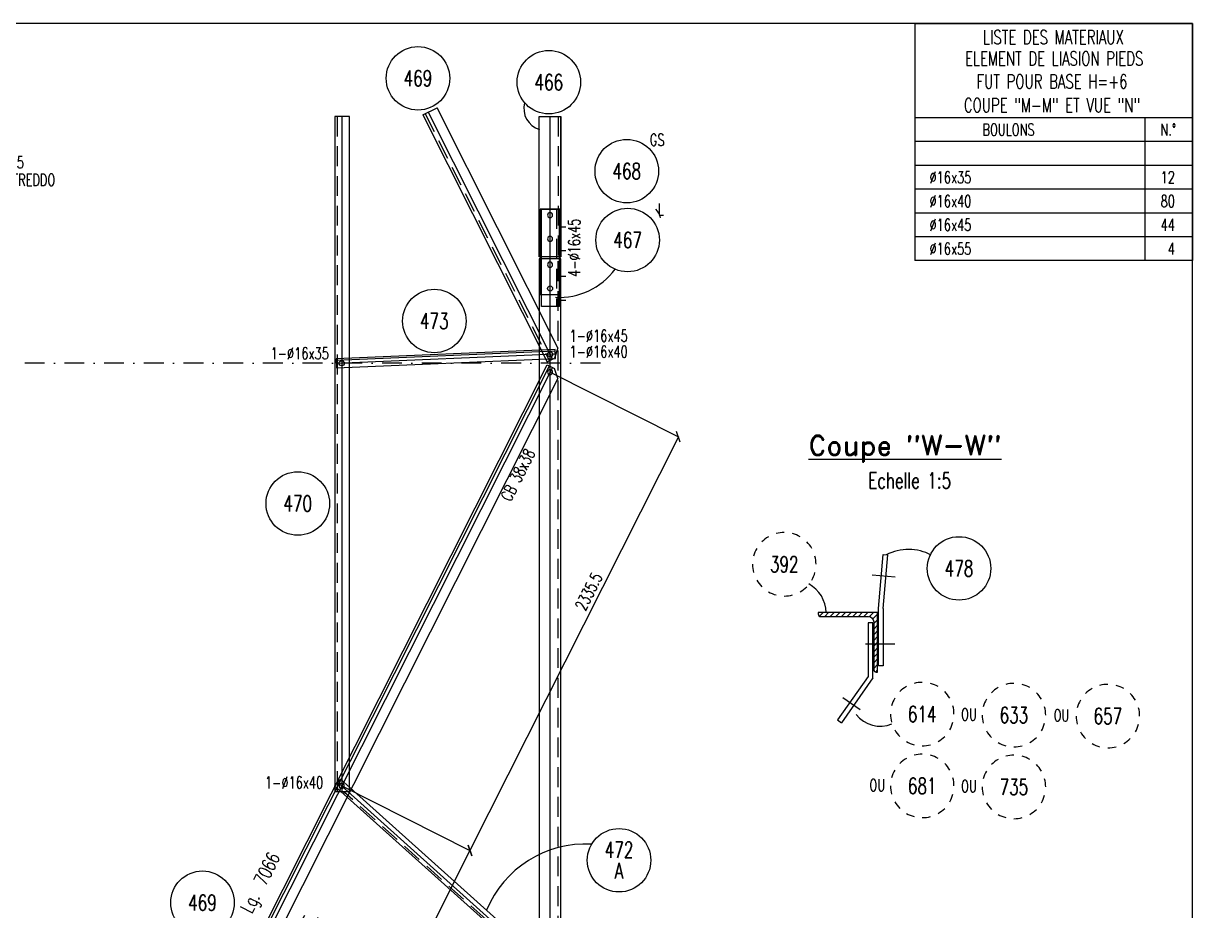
# Model space of a CAD drawing. Extents: x 554281 to 570501, y -61245 to -49765.
# Drawn here: x 564608 to 570501, y -54238 to -49765 of the extents above; entities that cross this region are included whole.
import ezdxf
from ezdxf.enums import TextEntityAlignment as Align

# ---------------------------------------------------------------- set-up
doc = ezdxf.new("R2010")
doc.units = 0
doc.header["$LTSCALE"] = 200
doc.header["$MEASUREMENT"] = 0
doc.linetypes.add('DASHDOT', pattern=[1, 0.5, -0.25, 0, -0.25])
doc.linetypes.add('DASHED', pattern=[0.75, 0.5, -0.25])
doc.layers.get('0').update_dxf_attribs({"linetype": 'CONTINUOUS'})
for name, color, linetype in [('ASSI', 6, 'CONTINUOUS'), ('BOLLINI_1', 7, 'CONTINUOUS'), ('BOLLINI_5', 7, 'CONTINUOUS'), ('FORI', 2, 'CONTINUOUS'), ('LINEA_ANG', 2, 'CONTINUOUS'), ('LINEE_PIASTRE', 2, 'CONTINUOUS'), ('LM', 7, 'CONTINUOUS'), ('LP', 3, 'CONTINUOUS'), ('LS', 7, 'CONTINUOUS'), ('MZ', 6, 'DASHDOT'), ('PIASTRE', 5, 'CONTINUOUS'), ('PIEGA_F_492_50', 7, 'CONTINUOUS'), ('QT_MPR', 7, 'CONTINUOUS'), ('TRAT-Y', 7, 'DASHED')]:
    doc.layers.add(name, color=color, linetype=linetype)
doc.styles.add('QUOTE', font='ROMANS8.SHX', dxfattribs={"width": 0.7})
doc.styles.add('RD', font='ROMAND8.SHX', dxfattribs={"width": 0.7})
doc.styles.add('RQL', font='ROMANS8.SHX', dxfattribs={"width": 0.7})
doc.styles.add('RS', font='ROMANS8.shx', dxfattribs={"width": 0.7})
doc.styles.get("Standard").update_dxf_attribs({"font": 'ROMANS8.SHX', "width": 0.7})
doc.dimstyles.new('TRATTO', dxfattribs={"dimscale": 0, "dimtxt": 60, "dimasz": 40, "dimexe": 0, "dimexo": 0, "dimgap": 5, "dimtad": 1, "dimrnd": 0.5, "dimdsep": 46, "dimtxsty": 'RS', "dimblk1": 'OBLIQUE', "dimblk2": 'OBLIQUE', "dimsah": 1, "dimcen": 0.09, "dimclrd": 2, "dimclre": 2, "dimclrt": 7, "dimadec": 0, "dimazin": 0, "dimtfac": 1, "dimtix": 1, "dimtmove": 2, "dimatfit": 3, "dimfxl": 1, "dimtolj": 1, "dimtzin": 0, "dimarcsym": 0})

# ---------------------------------------------------------------- blocks, each defined once
blk = doc.blocks.new('16')
blk.add_circle((0, 0), 1)
blk = doc.blocks.new('ASSE98')
blk.add_line((0, 0), (1, 0))
at = {"color": 7, "style": 'QUOTE', "width": 0.5, "flags": 1}
for tag, p in [('TI', (1.38308, 6.82731)), ('DI_S', (1.38308, 6.42178)), ('D_S', (1.38308, 6.02092)), ('E_S', (1.38308, 5.68065)), ('NFORI', (1.36454, 5.29792)), ('ALAR', (1.36349, 4.93246)), ('FAM', (1.3775, 4.54645)), ('ALA', (1.38308, 4.19257)), ('DISP2', (1.38308, 3.84971)), ('DISP1', (1.38308, 3.50686)), ('PINZAF', (1.38308, 3.164)), ('PINZAI', (1.38308, 2.82114)), ('TRP', (1.38308, 2.47829)), ('NP', (1.38308, 2.13543)), ('SV', (1.38308, 1.79257)), ('PESO', (1.38308, 1.44971)), ('QUA', (1.38308, 1.10686)), ('LUN', (1.38308, 0.764)), ('PROF', (1.38308, 0.42114)), ('POS', (1.38308, 0.07829))]:
    blk.add_attdef(tag, p, '', height=0.2, dxfattribs=at)
at = {"color": 7, "flags": 1}
for tag, p in [('LAV1', (3.07431, 6.82847)), ('LAV2', (3.07431, 6.49513)), ('LAV3', (3.07431, 6.1618)), ('LAV4', (3.07431, 5.82847)), ('LAV5', (3.07431, 5.49513)), ('LAV6', (3.07431, 5.1618)), ('LAV7', (3.07431, 4.82847)), ('LAV8', (3.07431, 4.49513)), ('LAV9', (3.07431, 4.1618)), ('LAV10', (3.07431, 3.82847))]:
    blk.add_attdef(tag, p, '', height=0.2, dxfattribs=at)
blk = doc.blocks.new('MRKR_98')
blk.add_point((0, 0))
at = {"color": 7, "style": 'QUOTE', "width": 0.5, "flags": 1}
for tag, p in [('TI', (3.73, 6.83)), ('DI_S', (3.73, 6.42)), ('D_S', (3.73, 6.02)), ('AUX2', (3.71, 4.93)), ('NFORI', (3.72, 5.3)), ('AUX1', (3.73, 4.19)), ('E_S', (3.73, 5.68)), ('FAM', (3.73, 4.55)), ('COMMESSA', (3.73, 3.85)), ('MD', (3.73, 3.51)), ('MP', (3.73, 3.16)), ('LARGHEZZA', (3.73, 2.82)), ('SPESSORE', (3.73, 2.48)), ('NP', (3.73, 2.14)), ('SV', (3.73, 1.79)), ('PESO', (3.73, 1.45)), ('QUA', (3.73, 1.11)), ('LUN', (3.73, 0.76)), ('PROF', (3.73, 0.42)), ('POS', (3.73, 0.08))]:
    blk.add_attdef(tag, p, '', height=0.2, dxfattribs=at)
at = {"color": 7, "flags": 1}
for tag, p in [('LAV1', (5.26, 6.88)), ('LAV2', (5.26, 6.55)), ('LAV3', (5.26, 6.21)), ('LAV4', (5.26, 5.88)), ('LAV5', (5.26, 5.55)), ('LAV6', (5.26, 5.21)), ('LAV7', (5.26, 4.88)), ('LAV8', (5.26, 4.55)), ('LAV9', (5.26, 4.21)), ('LAV10', (5.26, 3.88))]:
    blk.add_attdef(tag, p, '', height=0.2, dxfattribs=at)
blk = doc.blocks.new('xxx')
blk.add_circle((0, 0), 8)
at = {"color": 3, "style": 'RQL', "width": 0.7}
blk.add_attdef('POS', text='', height=4, dxfattribs=at).set_placement((0, 0), align=Align.MIDDLE)
at = {"color": 3, "style": 'RQL', "width": 0.7, "flags": 1}
blk.add_attdef('POS1', (-0.39, -5.42), '', height=2, dxfattribs=at)
at = {"style": 'RQL', "width": 0.7, "flags": 1}
blk.add_attdef('TIPO', (-0.39, -8.66), '', height=2, dxfattribs=at)
blk = doc.blocks.new('zzz')
at = {"linetype": 'Continuous'}
for start, end in [(120, 135), (90, 105), (60, 75), (150, 165), (30, 45), (180, 195), (0, 15), (330, 345), (210, 225), (300, 315), (240, 255), (270, 285)]:
    blk.add_arc((0, 0), 8, start, end, dxfattribs=at)
at = {"color": 3, "style": 'RQL', "width": 0.7}
blk.add_attdef('POS1', text='', height=4, dxfattribs=at).set_placement((0, 0), align=Align.MIDDLE)
at = {"style": 'RQL', "width": 0.7, "flags": 1}
blk.add_attdef('TIPO', (0, -8), '', height=3, dxfattribs=at)
blk = doc.blocks.new('_OBLIQUE')
at = {"color": 0, "linetype": 'ByBlock'}
blk.add_line((-0.5, -0.5), (0.5, 0.5), dxfattribs=at)
blk = doc.blocks.new('*D68')
at = {"layer": 'QT_MPR', "color": 2, "lineweight": -2, "transparency": 16777216}
for p, q in [((567262.4, -51523.2), (567908.8, -51848.6)), ((567908.8, -51848.6), (566858.5, -53934.6)), ((566212.1, -53609.2), (566858.5, -53934.6))]:
    blk.add_line(p, q, dxfattribs=at)
at = {"layer": 'QT_MPR', "color": 2, "lineweight": -2, "transparency": 16777216, "xscale": 40, "yscale": 40, "zscale": 40}
for p, rotation in [((567908.8, -51848.6), 63.27508851931593), ((566858.5, -53934.6), 243.2750885193159)]:
    blk.add_blockref('_OBLIQUE', p, dxfattribs=dict(at, rotation=rotation))
at = {"layer": 'QT_MPR', "color": 7, "transparency": 16777216, "insert": (567457.4, -52629.6), "char_height": 60, "attachment_point": 5, "rotation": 63.27509, "style": 'RS'}
blk.add_mtext('\\A1;2335.5', dxfattribs=at)
blk = doc.blocks.new('*D69')
at = {"layer": 'QT_MPR', "color": 2, "lineweight": -2, "transparency": 16777216}
for p, q in [((566212.1, -53609.2), (566858.5, -53934.6)), ((566858.5, -53934.6), (565853.4, -55930.9)), ((565207, -55605.4), (565853.4, -55930.9))]:
    blk.add_line(p, q, dxfattribs=at)
at = {"layer": 'QT_MPR', "color": 2, "lineweight": -2, "transparency": 16777216, "xscale": 40, "yscale": 40, "zscale": 40}
for p, rotation in [((566858.5, -53934.6), 63.27508851931593), ((565853.4, -55930.9), 243.2750885193159)]:
    blk.add_blockref('_OBLIQUE', p, dxfattribs=dict(at, rotation=rotation))
at = {"layer": 'QT_MPR', "color": 7, "transparency": 16777216, "insert": (566324.7, -54917), "char_height": 60, "attachment_point": 5, "rotation": 63.27509, "style": 'RS'}
blk.add_mtext('\\A1;2235', dxfattribs=at)
blk = doc.blocks.new('LPIEGA')
at = {"color": 0, "linetype": 'ByBlock'}
blk.add_line((0, 0), (1, 0), dxfattribs=at)
at = {"color": 0}
for tag, p in [('VUOTO3', (1, 13)), ('VUOTO2', (1, 11)), ('VUOTO1', (1, 9))]:
    blk.add_attdef(tag, p, '', height=1, dxfattribs=at)
at = {"color": 0, "flags": 1}
for tag, p in [('ANG_PIE', (1, 7)), ('INC_PIE', (1, 5)), ('CF', (1, 3)), ('RAGGIO', (1, 1))]:
    blk.add_attdef(tag, p, '', height=1, dxfattribs=at)
blk = doc.blocks.new('bull')
at = {"style": 'RS', "width": 0.7, "flags": 1}
for tag, p in [('NN', (-12.25, 0)), ('DIAMETRO', (0, -4.86)), ('SERRAGGIO', (0, -9.71)), ('LUNGHEZZA', (0, -14.57)), ('NB', (0, -19.43)), ('TIPO', (0, -24.12)), ('EL', (-0.14, -29))]:
    blk.add_attdef(tag, p, '', height=3, dxfattribs=at)
at = {"style": 'RS', "width": 0.7}
blk.add_attdef('BULLONE', (0, 0), '', height=3, dxfattribs=at)
blk = doc.blocks.new('YYY')
blk.add_circle((0, 0), 8)
at = {"color": 3, "style": 'RQL', "width": 0.7}
for tag, p in [('POS3', (0, 0.65)), ('POS2', (0, -4.63))]:
    blk.add_attdef(tag, text='', height=4, dxfattribs=at).set_placement(p, align=Align.CENTER)
at = {"style": 'RQL', "width": 0.7, "flags": 1}
blk.add_attdef('TIPO', text='', height=3, dxfattribs=at).set_placement((0, 0), align=Align.MIDDLE_CENTER)

msp = doc.modelspace()

# ---------------------------------------------------------------- hatches: boundary and pattern name
at = {"layer": 'LS'}
h = msp.add_hatch(dxfattribs=at)
h.set_pattern_fill('_U', color=6, scale=20, angle=225, style=0, pattern_type=0)
h.set_pattern_definition([(225, (1668668.799, -277624.661), (14.14213562, -14.14213562), [])])
edge = h.paths.add_edge_path()
edge.add_line((568913.412, -52735.307), (568613.412, -52735.307))
edge.add_line((568613.412, -52735.307), (568613.412, -52742.307))
edge.add_arc((568626.412, -52742.307), 13, 180, 270)
edge.add_line((568626.412, -52755.307), (568867.412, -52755.307))
edge.add_arc((568867.412, -52781.307), 26, 360, 450, ccw=False)
edge.add_line((568893.412, -52781.307), (568893.412, -53022.307))
edge.add_arc((568906.412, -53022.307), 13, 180, 270)
edge.add_line((568906.412, -53035.307), (568913.412, -53035.307))
edge.add_line((568913.412, -53035.307), (568913.412, -52735.307))

# ---------------------------------------------------------------- linework, layer by layer
at = {"layer": 'LINEA_ANG'}
for p, q in [((566621.478, -50226.854), (566692.932, -50190.877)), ((567302.285, -51401.131), (566692.932, -50190.877)), ((566252.128, -50234.659), (566177.128, -50234.659)), ((566177.128, -50234.659), (566177.128, -53636.659)), ((566252.128, -53636.659), (566252.128, -50234.659)), ((566621.478, -50226.854), (567247.92, -51471.048)), ((567207.433, -50234.667), (567317.433, -50234.667)), ((567207.433, -50941.667), (567207.433, -50234.667)), ((567317.433, -50234.667), (567317.433, -50941.667)), ((567219.433, -50701.667), (567309.433, -50701.667)), ((567219.433, -51191.667), (567219.433, -50701.667)), ((567309.433, -50701.667), (567309.433, -51191.667)), ((567317.433, -50941.667), (567207.433, -50941.667)), ((567317.433, -50951.667), (567207.433, -50951.667)), ((567207.433, -50951.667), (567207.433, -57719.667)), ((567317.433, -57814.667), (567317.433, -50951.667)), ((567309.433, -51191.667), (567219.433, -51191.667)), ((567288.424, -51409.028), (566184.437, -51456.328)), ((567302.285, -51401.131), (567285.433, -51452.16)), ((567290.35, -51453.987), (567288.424, -51409.028)), ((564070.074, -57796.884), (567247.706, -51485.703)), ((566184.437, -51456.328), (566186.363, -51501.287)), ((566186.363, -51501.287), (567290.35, -51453.987)), ((567247.706, -51485.703), (567285.22, -51504.591)), ((567247.92, -51471.048), (567285.433, -51452.16)), ((567302.071, -51555.62), (564158.617, -57798.92)), ((567302.071, -51555.62), (567285.22, -51504.591)), ((566176.63, -53608.231), (566206.705, -53574.757)), ((567267.146, -54587.991), (566176.63, -53608.231)), ((566206.705, -53574.757), (567297.221, -54554.517)), ((566177.128, -53636.659), (566252.128, -53636.659)), ((566221.263, -53648.33), (566226.943, -53642.007))]:
    msp.add_line(p, q, dxfattribs=at)
at = {"layer": 'LINEA_ANG', "color": 2}
for p, q in [((567288.788, -51417.521), (566184.801, -51464.821)), ((564081.239, -57802.505), (567258.871, -51491.324))]:
    msp.add_line(p, q, dxfattribs=at)
at = {"layer": 'LINEE_PIASTRE'}
for p, q in [((567312.433, -50701.667), (567212.433, -50701.667)), ((567212.433, -50701.667), (567212.433, -51131.667)), ((567312.433, -51131.667), (567312.433, -50701.667)), ((567212.433, -51131.667), (567312.433, -51131.667))]:
    msp.add_line(p, q, dxfattribs=at)
at = {"layer": 'LP'}
for p, q in [((569100.738, -49765.145), (569100.738, -50961.061)), ((569100.738, -49765.145), (570500.738, -49765.145)), ((570500.738, -49765.145), (570500.738, -50961.061)), ((570500.738, -50241.129), (569100.738, -50241.129)), ((570500.738, -50361.112), (569100.738, -50361.112)), ((570500.738, -50961.061), (569100.738, -50961.061))]:
    msp.add_line(p, q, dxfattribs=at)
at = {"layer": 'LS', "color": 6}
for p, q in [((567262.433, -55156.289), (567262.433, -50234.659)), ((570500.738, -50481.095), (569100.738, -50481.095)), ((570500.738, -50601.095), (569100.738, -50601.095)), ((570500.738, -50601.095), (569100.738, -50601.095)), ((570500.738, -50721.078), (569100.738, -50721.078)), ((567341.433, -50791.667), (567309.433, -50791.667)), ((570500.738, -50841.078), (569100.738, -50841.078)), ((570500.738, -50841.078), (569100.738, -50841.078)), ((567341.433, -50911.667), (567309.433, -50911.667)), ((567341.433, -51041.667), (567309.433, -51041.667)), ((567341.433, -51161.667), (567309.433, -51161.667)), ((569000.934, -52556.171), (568885.502, -52546.244)), ((569000.27, -52895.307), (568852.053, -52895.307)), ((568737.517, -53162.911), (568825.158, -53224.26))]:
    msp.add_line(p, q, dxfattribs=at)
at = {"layer": 'LS', "color": 3}
msp.add_line((570260.467, -50241.129), (570260.467, -50961.061), dxfattribs=at)
msp.add_line((570260.467, -50241.129), (570260.467, -50961.061), dxfattribs=at)
at = {"layer": 'LS', "color": 2}
for p, q in [((568917.412, -52714.277), (568940.776, -52442.599)), ((568940.776, -52442.599), (568964.688, -52444.656)), ((568941.412, -52715.307), (568964.688, -52444.656)), ((568917.412, -53003.307), (568917.412, -52714.277)), ((568941.412, -52715.307), (568941.412, -53003.307)), ((568865.412, -52787.307), (568865.412, -53057.133)), ((568889.412, -52787.307), (568865.412, -52787.307)), ((568889.412, -53064.698), (568889.412, -52787.307)), ((568941.412, -53003.307), (568917.412, -53003.307)), ((568865.412, -53057.133), (568711.724, -53276.687)), ((568889.412, -53064.698), (568731.386, -53290.45)), ((568711.724, -53276.687), (568731.386, -53290.45))]:
    msp.add_line(p, q, dxfattribs=at)
at = {"layer": 'LS', "color": 8}
msp.add_lwpolyline([(554280.738, -49765.145), (554280.738, -61245.145), (567000.738, -61245.145), (567000.738, -59645.145), (570500.738, -59645.145), (570500.738, -49765.145), (554280.738, -49765.145)], close=True, dxfattribs=at)
at = {"layer": 'LS', "color": 2}
msp.add_lwpolyline([(568913.412, -52735.307), (568613.412, -52735.307), (568613.412, -52742.307, 0.41421356), (568626.412, -52755.307), (568867.412, -52755.307, -0.41421356), (568893.412, -52781.307), (568893.412, -53022.307, 0.41421356), (568906.412, -53035.307), (568913.412, -53035.307)], format="xyb", close=True, dxfattribs=at)
at = {"layer": 'LS', "color": 6}
for centre, radius, start, end in [((567240.657, -50194.035), 110.325, 164.8567344, 253.5424827), ((567745.083, -50756.774), 74.939, 9.1293895, 47.1623047), ((567309.523, -50799.585), 346.983, 266.7538552, 323.8478764), ((569068.896, -52664.271), 247.131, 62.2938219, 116.9531677), ((568485.902, -52737.873), 167.53, 0.8773729, 61.1148731), ((568926.691, -53154.13), 154.299, 217.6008596, 292.4191311), ((567438.989, -54438.492), 536.156, 86.6461899, 157.7984825)]:
    msp.add_arc(centre, radius, start, end, dxfattribs=at)
at = {"layer": 'MZ'}
msp.add_line((567516.111, -51478.163), (564173.694, -51478.163), dxfattribs=at)
at = {"layer": 'TRAT-Y'}
for p, q in [((566188.628, -50234.659), (566188.628, -53636.659)), ((566632.642, -50221.233), (567259.085, -51465.427)), ((567302.433, -50234.667), (567302.433, -50941.667)), ((567295.433, -50701.667), (567295.433, -51191.667)), ((567302.433, -57814.667), (567302.433, -50951.667)), ((567272.827, -54581.668), (566226.943, -53642.007))]:
    msp.add_line(p, q, dxfattribs=at)

# ---------------------------------------------------------------- block references
at = {"layer": 'ASSI'}
for p, xscale, rotation in [((566212.128, -50234.659), 3402, 270), ((566648.273, -50213.363), 1393, 296.7249114806881), ((567317.433, -50941.667), 707, 90), ((567309.433, -51191.667), 490, 90), ((567317.433, -57814.667), 6863, 90), ((566192.002, -53591.122), 1466, 318.0622945607006)]:
    msp.add_blockref('ASSE98', p, dxfattribs=dict(at, xscale=xscale, rotation=rotation))
at = {"layer": 'ASSI', "xscale": 1105, "zscale": 1105, "rotation": 182.453318109733}
msp.add_blockref('ASSE98', (567289.409, -51432.007), dxfattribs=at)
at = {"layer": 'ASSI'}
ref = msp.add_blockref('ASSE98', (567274.501, -51499.194), dxfattribs=dict(at, xscale=7065.999999999999, zscale=7065.999999999999, rotation=243.2750885193159))
ref.add_attrib('PROF', 'L80x6', (565604.747, -54563.136), dxfattribs={"layer": '0', "color": 2, "height": 70, "rotation": 63.2750885, "style": 'QUOTE', "width": 0.7})
ref.add_attrib('LUN', '7066', (565828.851, -54118.036), dxfattribs={"layer": '0', "color": 2, "height": 70, "rotation": 63.2750885, "style": 'QUOTE', "width": 0.7})
ref.add_attrib('PESO', '7012 C/C T.E.', (565881.631, -54702.545), dxfattribs={"layer": '0', "color": 2, "height": 70, "rotation": 63.2750885, "style": 'QUOTE', "width": 0.7})
ref.add_attrib('SV', 'Lg.', (565759.536, -54255.705), dxfattribs={"layer": '0', "color": 2, "height": 70, "rotation": 63.2750885, "style": 'QUOTE', "width": 0.7})
ref.add_attrib('LAV1', 'CB 38x38', (567064.046, -52179.346), dxfattribs={"layer": '0', "color": 7, "height": 60, "rotation": 63.2750885, "width": 0.7})
ref.add_attrib('LAV2', 'CB 38x38', (564297.292, -57708.971), dxfattribs={"layer": '0', "color": 7, "height": 60, "rotation": 63.2750885, "width": 0.7})
at = {"layer": 'BOLLINI_1'}
for p, xscale, yscale, zscale, values in [((566596.543, -50042.163), 20, 20, 20, {'POS': '469'}), ((567256.138, -50061.672), 19.99950000006855, 19.99950000006855, 19.99950000006855, {'POS': '466'}), ((567648.901, -50509.842), 20, 20, 20, {'POS': '468'}), ((567653.309, -50857.241), 20, 20, 20, {'POS': '467'}), ((566679.041, -51265.554), 20, 20, 20, {'POS': '473'}), ((565990.746, -52185.796), 20, 20, 20, {'POS': '470'}), ((569323.431, -52512.682), 19.99800000000225, 19.99800000000225, 19.99800000000225, {'POS': '478'}), ((565510.427, -54197.936), 20, 20, 20, {'POS': '469'})]:
    msp.add_blockref('xxx', p, dxfattribs=dict(at, xscale=xscale, yscale=yscale, zscale=zscale)).add_auto_attribs(values)
at = {"layer": 'BOLLINI_5', "xscale": 20, "yscale": 20, "zscale": 20}
msp.add_blockref('YYY', (567610.142, -53983.863), dxfattribs=at).add_auto_attribs({'POS3': '472', 'POS2': 'A'})
at = {"layer": 'FORI', "yscale": 13, "zscale": 13}
for p, xscale, rotation in [((567262.433, -50731.667), -13, 90), ((567262.433, -50851.667), -13, 90), ((567262.433, -50981.667), -13, 90), ((567262.433, -51101.667), 13, 90), ((567262.433, -51433.163), 13, 90.00000000000365), ((566212.128, -51478.163), 13, 90), ((567262.433, -51523.163), -13, 89.9999999999988), ((566212.128, -53609.204), -13, 90)]:
    msp.add_blockref('16', p, dxfattribs=dict(at, xscale=xscale, rotation=rotation))
at = {"layer": 'LS', "color": 7, "xscale": 20, "yscale": 20, "zscale": 20, "rotation": 90}
msp.add_blockref('bull', (567413.747, -51042.775), dxfattribs=at).add_auto_attribs({'BULLONE': '4-%%c16x45                '})
at = {"layer": 'LS', "color": 7, "xscale": 20, "yscale": 20, "zscale": 20}
for p, values in [((567360.295, -51369.809), {'BULLONE': '1-%%c16x45                '}), ((565853.853, -51458.622), {'BULLONE': '1-%%c16x35                '}), ((567360.295, -51449.809), {'BULLONE': '1-%%c16x40                '}), ((565825.579, -53622.069), {'BULLONE': '1-%%c16x40                '})]:
    msp.add_blockref('bull', p, dxfattribs=at).add_auto_attribs(values)
at = {"layer": 'LS', "color": 6, "xscale": 19.99999994994134, "yscale": 19.99999994994134, "zscale": 19.99999994994134}
for p, values in [((568442.758, -52491.859), {'POS1': '392'}), ((569137.981, -53246.974), {'POS1': '614'}), ((569600.194, -53252.219), {'POS1': '633'}), ((570073.683, -53257.176), {'POS1': '657'}), ((569137.981, -53609.045), {'POS1': '681'}), ((569600.194, -53614.29), {'POS1': '735'})]:
    msp.add_blockref('zzz', p, dxfattribs=at).add_auto_attribs(values)
at = {"layer": 'PIASTRE', "xscale": 20, "yscale": 20, "zscale": 20, "rotation": 90}
msp.add_blockref('MRKR_98', (567312.433, -51131.667), dxfattribs=at)
at = {"layer": 'PIEGA_F_492_50'}
ref = msp.add_blockref('LPIEGA', (563333.383, -50518.337), dxfattribs=dict(at, xscale=348, zscale=348))
ref.add_attrib('RAGGIO', 'R=5', (564489.901, -50495.774), dxfattribs={"layer": '0', "color": 7, "height": 60, "style": 'RS', "width": 0.7})
ref.add_attrib('CF', 'A FREDDO', (564487.653, -50584.342), dxfattribs={"layer": '0', "color": 7, "height": 60, "style": 'RS', "width": 0.7})

# ---------------------------------------------------------------- texts
at = {"layer": 'LM', "style": 'RD', "width": 0.7}
for s, p in [('LISTE DES MATERIAUX', (569799.047, -49834.23)), ('ELEMENT DE LIASION PIEDS', (569802.962, -49942.232)), ('FUT POUR BASE H=+6', (569792.191, -50057.692)), ('COUPE "M-M" ET VUE "N"', (569792.191, -50177.675))]:
    msp.add_text(s, height=69.993, dxfattribs=at).set_placement(p, align=Align.MIDDLE)
at = {"layer": 'LM', "linetype": 'ByBlock', "style": 'RS', "width": 0.7}
for s, p in [('GS', (567765.255, -50381.857)), ('L', (567804.434, -50732.304)), ('OU', (569334.085, -53278.574)), ('OU', (569800.253, -53283.531)), ('OU', (568871.872, -53635.4)), ('OU', (569334.085, -53640.645))]:
    msp.add_text(s, height=60, dxfattribs=at).set_placement(p)
at = {"layer": 'LM', "char_height": 59.9916, "style": 'RD'}
for s, insert, attachment_point in [('BOULONS', (569441.785, -50301.12), 4), ('N.°', (570417.75, -50301.12), 6)]:
    msp.add_mtext(s, dxfattribs=dict(at, insert=insert, attachment_point=attachment_point))
at = {"layer": 'LS', "color": 7, "style": 'RS', "width": 0.7}
for s, height, p in [('∅16x35', 59.9916, (569175.121, -50571.066)), ('∅16x40', 59.9916, (569175.121, -50691.066)), ('∅16x45', 59.9916, (569175.121, -50811.049)), ('∅16x55', 59.9916, (569175.121, -50931.049)), ('Echelle 1:5', 80, (568866.172, -52109.629))]:
    msp.add_text(s, height=height, dxfattribs=at).set_placement(p)
for s, height, p in [('12', 59.9916, (570411.461, -50571.066)), ('80', 59.9916, (570411.461, -50691.066)), ('44', 59.9916, (570411.461, -50811.049)), ('4', 59.992, (570411.461, -50931.049))]:
    msp.add_text(s, height=height, dxfattribs=at).set_placement(p, align=Align.RIGHT)
at = {"layer": 'LS', "color": 3, "style": 'RD'}
msp.add_text('%%UCoupe "W-W"', height=100, dxfattribs=at).set_placement((569051.345, -51909.111, -3346.012), align=Align.MIDDLE)

# ---------------------------------------------------------------- dimensions: what is measured, and where the dimension line sits
at = {"layer": 'QT_MPR'}
for base, p1, p2, text, picture, middle in [((566858.503, -53934.649), (567262.433, -51523.163), (566212.128, -53609.204), '2335.5', '*D68', (567457.441, -52629.64)), ((565853.411, -55930.888), (566212.128, -53609.204), (565207.036, -55605.443), '2235', '*D69', (566324.696, -54917.029))]:
    dim = msp.add_linear_dim(base=base, p1=p1, p2=p2, angle=63.2750885, text=text, dimstyle='TRATTO', override={"dimscale": 1}, dxfattribs=at)
    dim.commit()
    dim.dimension.update_dxf_attribs({"geometry": picture, "text_midpoint": middle, "dimtype": 160})

doc.saveas('drawing.dxf')
